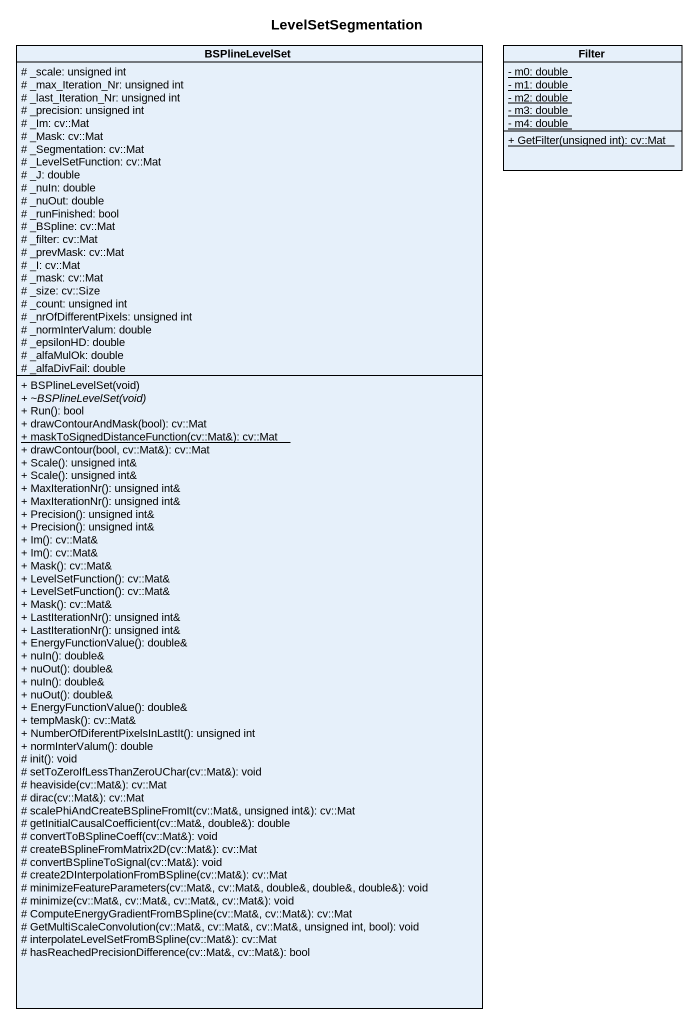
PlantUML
@startuml
title LevelSetSegmentation
hide circle
hide empty members
skinparam classAttributeIconSize 0
class BSPlineLevelSet {
  # _scale: unsigned int
  # _max_Iteration_Nr: unsigned int
  # _last_Iteration_Nr: unsigned int
  # _precision: unsigned int
  # _Im: cv::Mat
  # _Mask: cv::Mat
  # _Segmentation: cv::Mat
  # _LevelSetFunction: cv::Mat
  # _J: double
  # _nuIn: double
  # _nuOut: double
  # _runFinished: bool
  # _BSpline: cv::Mat
  # _filter: cv::Mat
  # _prevMask: cv::Mat
  # _I: cv::Mat
  # _mask: cv::Mat
  # _size: cv::Size
  # _count: unsigned int
  # _nrOfDifferentPixels: unsigned int
  # _normInterValum: double
  # _epsilonHD: double
  # _alfaMulOk: double
  # _alfaDivFail: double
  + BSPlineLevelSet(void)
  {abstract} + ~BSPlineLevelSet(void)
  + Run(): bool
  + drawContourAndMask(bool): cv::Mat
  {static} + maskToSignedDistanceFunction(cv::Mat&): cv::Mat
  + drawContour(bool, cv::Mat&): cv::Mat
  + Scale(): unsigned int&
  + Scale(): unsigned int&
  + MaxIterationNr(): unsigned int&
  + MaxIterationNr(): unsigned int&
  + Precision(): unsigned int&
  + Precision(): unsigned int&
  + Im(): cv::Mat&
  + Im(): cv::Mat&
  + Mask(): cv::Mat&
  + LevelSetFunction(): cv::Mat&
  + LevelSetFunction(): cv::Mat&
  + Mask(): cv::Mat&
  + LastIterationNr(): unsigned int&
  + LastIterationNr(): unsigned int&
  + EnergyFunctionValue(): double&
  + nuIn(): double&
  + nuOut(): double&
  + nuIn(): double&
  + nuOut(): double&
  + EnergyFunctionValue(): double&
  + tempMask(): cv::Mat&
  + NumberOfDiferentPixelsInLastIt(): unsigned int
  + normInterValum(): double
  # init(): void
  # setToZeroIfLessThanZeroUChar(cv::Mat&): void
  # heaviside(cv::Mat&): cv::Mat
  # dirac(cv::Mat&): cv::Mat
  # scalePhiAndCreateBSplineFromIt(cv::Mat&, unsigned int&): cv::Mat
  # getInitialCausalCoefficient(cv::Mat&, double&): double
  # convertToBSplineCoeff(cv::Mat&): void
  # createBSplineFromMatrix2D(cv::Mat&): cv::Mat
  # convertBSplineToSignal(cv::Mat&): void
  # create2DInterpolationFromBSpline(cv::Mat&): cv::Mat
  # minimizeFeatureParameters(cv::Mat&, cv::Mat&, double&, double&, double&): void
  # minimize(cv::Mat&, cv::Mat&, cv::Mat&, cv::Mat&): void
  # ComputeEnergyGradientFromBSpline(cv::Mat&, cv::Mat&): cv::Mat
  # GetMultiScaleConvolution(cv::Mat&, cv::Mat&, cv::Mat&, unsigned int, bool): void
  # interpolateLevelSetFromBSpline(cv::Mat&): cv::Mat
  # hasReachedPrecisionDifference(cv::Mat&, cv::Mat&): bool
}
class Filter {
  {static} - m0: double
  {static} - m1: double
  {static} - m2: double
  {static} - m3: double
  {static} - m4: double
  {static} + GetFilter(unsigned int): cv::Mat
}
@enduml
